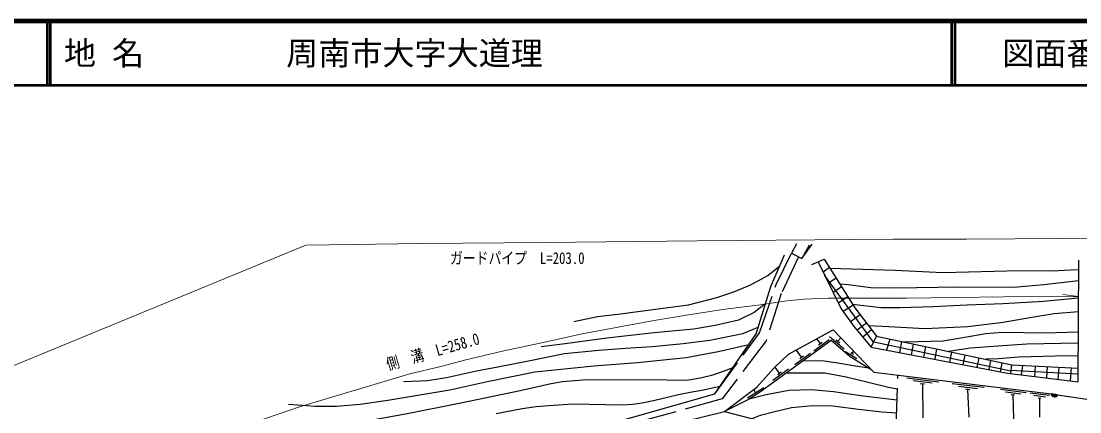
# Model space of a CAD drawing. Units: millimetres at full size, sheet at 1:1000; details may follow other scales. Extents: x 40000 to 680000, y 20000 to 380000.
# Drawn here: x 363711 to 528725, y 319096 to 380000 of the extents above; entities that cross this region are included whole.
import ezdxf
from ezdxf.enums import TextEntityAlignment as Align

# ---------------------------------------------------------------- set-up
doc = ezdxf.new("R2010")
doc.units = ezdxf.units.MM
doc.header["$LTSCALE"] = 1000
doc.linetypes.add('DASHED', pattern=[7.5, 6, -1.5])
for name, color, linetype, lineweight in [('M-BGD', 7, 'Continuous', 25), ('M-STR-HTXT', 7, 'Continuous', 13), ('M-TTL', 2, 'Continuous', 140), ('M-TTL-LINE', 7, 'Continuous', 50)]:
    doc.layers.add(name, color=color, linetype=linetype, lineweight=lineweight)
doc.layers.add('M-TTL-TXT', color=7, linetype='Continuous')
doc.styles.add('ＭＳ ゴシック', font='')
doc.styles.get('ＭＳ ゴシック').set_extended_font_data('MS Gothic')

msp = doc.modelspace()

# ---------------------------------------------------------------- hatches: boundary and pattern name
at = {"layer": 'M-BGD'}
msp.add_hatch(color=256, dxfattribs=at).paths.add_polyline_path([(525256, 321748, -0.82183), (524275, 321890)])

# ---------------------------------------------------------------- linework, layer by layer
for p, q in [((486526, 345071), (485376, 342986)), ((486978, 342072), (488886, 342896)), ((489712, 341583), (488720, 340864)), ((496572, 329947), (488935, 340423)), ((490734, 339957), (489560, 339137)), ((491592, 338593), (490269, 337679)), ((492575, 337029), (491068, 336036)), ((493395, 335725), (491813, 334718)), ((494469, 334235), (492982, 333136)), ((495449, 332940), (494002, 331827)), ((496265, 331863), (494917, 330734)), ((487239, 328614), (489673, 330368)), ((488281, 329734), (487743, 330481)), ((489692, 330851), (491972, 328901)), ((490761, 330332), (491293, 329876)), ((491027, 330104), (491465, 330616)), ((496211, 329189), (497013, 330874)), ((496612, 330031), (517946, 325467)), ((499112, 330432), (498608, 328729)), ((500922, 330051), (500595, 328348)), ((485346, 327621), (484546, 328732)), ((487997, 329530), (488565, 329939)), ((492189, 328522), (493957, 327388)), ((493235, 328208), (493457, 328554)), ((502756, 329664), (502436, 327995)), ((504650, 329266), (504336, 327630)), ((506409, 328895), (506102, 327292)), ((508720, 328408), (508420, 326847)), ((484304, 326501), (486739, 328254)), ((485062, 327416), (485630, 327825)), ((493029, 328340), (493441, 328075)), ((510803, 327970), (510511, 326446)), ((512970, 327513), (512685, 326029)), ((514821, 327123), (514543, 325672)), ((516569, 326755), (516297, 325336)), ((480874, 324008), (483298, 325775)), ((481909, 325134), (481219, 326081)), ((481627, 324928), (482192, 325340)), ((518063, 326441), (517897, 325062)), ((517962, 325604), (528463, 325018)), ((519775, 326345), (519595, 324857)), ((521768, 326249), (521641, 324609)), ((523627, 326160), (523521, 324382)), ((525455, 326072), (525313, 324165)), ((527362, 325980), (527218, 323934)), ((506735, 323732), (501771, 324337)), ((505706, 323555), (502728, 323918)), ((504528, 323397), (503833, 323481)), ((504180, 323439), (504279, 318152)), ((513796, 322873), (508832, 323477)), ((476917, 321291), (479452, 322895)), ((478185, 322093), (477888, 322562)), ((512767, 322696), (509789, 323059)), ((511589, 322537), (510894, 322622)), ((511241, 322580), (511439, 318247)), ((520341, 322077), (516370, 322560)), ((519511, 321875), (517128, 322165)), ((523984, 321633), (521006, 321996)), ((525256, 321748), (524275, 321890)), ((518561, 321689), (518005, 321756)), ((518283, 321723), (518401, 318021)), ((523352, 321408), (521566, 321625)), ((522631, 321193), (522214, 321244)), ((522423, 321219), (522465, 318274))]:
    msp.add_line(p, q, dxfattribs=at)
at = {"layer": 'M-BGD', "linetype": 'DASHED'}
msp.add_line((500087, 316797), (500352, 324812), dxfattribs=at)
at = {"layer": 'M-BGD'}
for points in [[(484570, 345294), (483789, 343834), (485376, 342986), (487022, 345245)], [(442079, 313444), (471858, 321889), (478277, 331235), (480571, 338634), (482690, 343593)], [(449877, 333182), (453568, 333947), (456705, 334334), (461823, 334984), (467733, 335796), (472148, 336939), (474788, 337792), (477286, 338868), (478586, 339518), (480088, 340370), (481940, 341839)], [(487932, 342484), (491507, 335131), (493562, 332352), (496211, 329189), (517428, 325119), (528457, 323784), (528546, 342753)], [(488886, 342896), (493659, 335304), (497013, 330874), (518149, 326423), (528467, 325927)], [(489770, 341491), (499952, 341184), (507350, 340824), (519387, 341126), (524474, 341066), (527291, 341217), (528539, 341270)], [(528531, 339515), (523092, 338884), (518398, 338473), (509848, 338525), (499972, 338370), (496169, 338432), (492599, 338901), (491332, 339007)], [(493303, 335871), (497730, 335387), (500689, 335375), (505879, 335510), (511102, 335760), (516777, 335960), (523131, 336328), (527387, 336761), (528519, 336888)], [(479623, 335880), (477955, 334590), (475534, 333411), (471890, 332552), (468519, 331985), (462376, 331404), (454994, 330579), (448516, 329719), (444783, 329213)], [(528508, 334693), (524712, 334372), (520922, 333774), (516776, 332999), (511252, 332331), (504578, 332061), (498953, 332330), (495769, 332518)], [(382878, 285771), (390185, 289636), (400904, 295025), (417014, 303123), (430784, 307587), (443012, 311389), (463850, 316813), (473349, 319144), (478405, 322951), (481071, 325942), (483333, 328069), (490263, 331859), (496638, 325263)], [(423383, 323796), (423383, 323811), (427035, 323969), (430009, 324460), (434673, 325470), (438008, 326091), (443032, 327090), (448417, 328187), (453773, 328707), (457902, 329039), (462054, 329285), (466905, 329762), (471063, 330267), (476213, 331308), (478604, 332290)], [(496309, 325604), (492944, 327674), (489975, 330215), (483662, 325669), (478806, 322131), (477161, 321090), (473349, 319144)], [(496638, 325263), (523848, 321952), (530157, 321039), (532779, 321115), (536549, 322005), (538885, 323335), (575286, 331254)], [(501028, 330028), (503509, 330076), (507395, 330187), (510467, 330668), (514097, 331312), (516681, 331509), (523271, 331421), (528494, 331569)], [(477128, 329562), (472358, 328437), (467362, 327498), (459787, 326715), (452987, 326195), (443780, 325271), (436619, 323842), (430545, 322484), (420858, 320853), (416560, 320244), (412850, 319927), (409587, 319927), (405371, 320230)], [(528485, 329800), (520482, 329645), (516725, 329390), (511670, 329009), (508251, 328507)], [(495813, 325909), (493743, 326204), (491022, 326702), (488489, 327039), (485531, 327015)], [(514147, 327343), (516026, 327434), (519221, 327694), (524899, 327808), (528476, 327867)], [(398203, 317412), (402633, 316796), (410453, 316738), (414251, 317159), (418714, 317900), (423640, 318779), (432266, 320513), (441469, 322396), (446085, 323478), (448025, 323827), (451273, 324106), (461211, 324141), (467480, 324036), (469590, 324377), (471528, 324878), (473170, 325411), (474679, 325996)], [(482965, 325161), (485845, 325181), (488978, 325156), (492300, 324577), (495711, 323747), (498887, 322926), (500282, 322701)], [(437731, 318847), (441780, 319625), (443990, 319935), (445936, 320070), (449723, 320326), (457323, 320205), (459057, 320299), (460499, 320501), (462506, 320905), (464460, 321390), (466162, 321811), (467982, 322188), (470057, 322538), (471186, 322765), (472676, 323079)], [(500224, 320939), (494936, 321543), (490305, 322197), (486925, 322511), (483351, 322398), (479815, 321756), (477161, 321090)], [(473349, 319144), (483108, 316627), (484293, 316306)], [(477634, 318039), (478963, 318581), (480998, 319090), (483765, 319751), (487037, 320086), (490211, 320015), (494240, 319517), (497890, 319078), (500158, 318956)]]:
    msp.add_lwpolyline(points, dxfattribs=at)
at = {"layer": 'M-BGD', "linetype": 'DASHED'}
for points in [[(484868, 343258), (482190, 337521), (479809, 330187), (472975, 321117), (442311, 312619)], [(471858, 321889), (478807, 331436), (481372, 338946), (483789, 343834)]]:
    msp.add_lwpolyline(points, dxfattribs=at)
at = {"layer": 'M-BGD'}
msp.add_arc((524779, 321916), 505, 182.93597, 340.59416, dxfattribs=at)
at = {"layer": 'M-STR-HTXT'}
msp.add_line((528519, 337070), (526086, 337399), dxfattribs=at)
for points in [[(354466, 323004), (408098, 345099), (426184, 345338), (445366, 345501), (469065, 345757), (499680, 346008), (511042, 346008), (541185, 346234), (558922, 346061), (575951, 346164)], [(358824, 299970), (367665, 304215), (376023, 308200), (381426, 310569), (385110, 312114), (389863, 313874), (397991, 316737), (407120, 319870), (424298, 325016), (429108, 326144), (432826, 327171), (438930, 328628), (444340, 329761), (451148, 331238), (462065, 333272), (467401, 334142), (473068, 335024), (478878, 335770), (483033, 336383), (485724, 336663), (489480, 336821), (501686, 336821), (516860, 337008), (528519, 337070)]]:
    msp.add_lwpolyline(points, dxfattribs=at)
at = {"layer": 'M-TTL'}
msp.add_line((680000, 380000), (40000, 380000), dxfattribs=at)
at = {"layer": 'M-TTL-LINE'}
for p, q in [((367750, 380000), (367750, 370000)), ((368250, 380000), (368250, 370000)), ((508747, 380000), (508747, 370000)), ((509247, 380000), (509247, 370000)), ((40000, 370000), (680000, 370000))]:
    msp.add_line(p, q, dxfattribs=at)

# ---------------------------------------------------------------- texts
at = {"layer": 'M-STR-HTXT', "style": 'ＭＳ ゴシック', "width": 0.8}
msp.add_text('ガードパイプ\u3000L=203.0', height=1833, dxfattribs=at).set_placement((441044, 341595), align=Align.BOTTOM_CENTER)
msp.add_text('側\u3000溝\u3000L=258.0', height=1833, rotation=15.942, dxfattribs=at).set_placement((428260, 327091), align=Align.BOTTOM_CENTER)
at = {"layer": 'M-TTL-TXT', "style": 'ＭＳ ゴシック'}
for s, p in [('地 名', (370380, 375000)), ('周南市大字大道理', (405024, 375000))]:
    msp.add_text(s, height=3666, dxfattribs=at).set_placement(p, align=Align.MIDDLE_LEFT)
msp.add_text('図面番号', height=3666, dxfattribs=at).set_placement((526622, 375000), align=Align.MIDDLE_CENTER)

doc.saveas('drawing.dxf')
